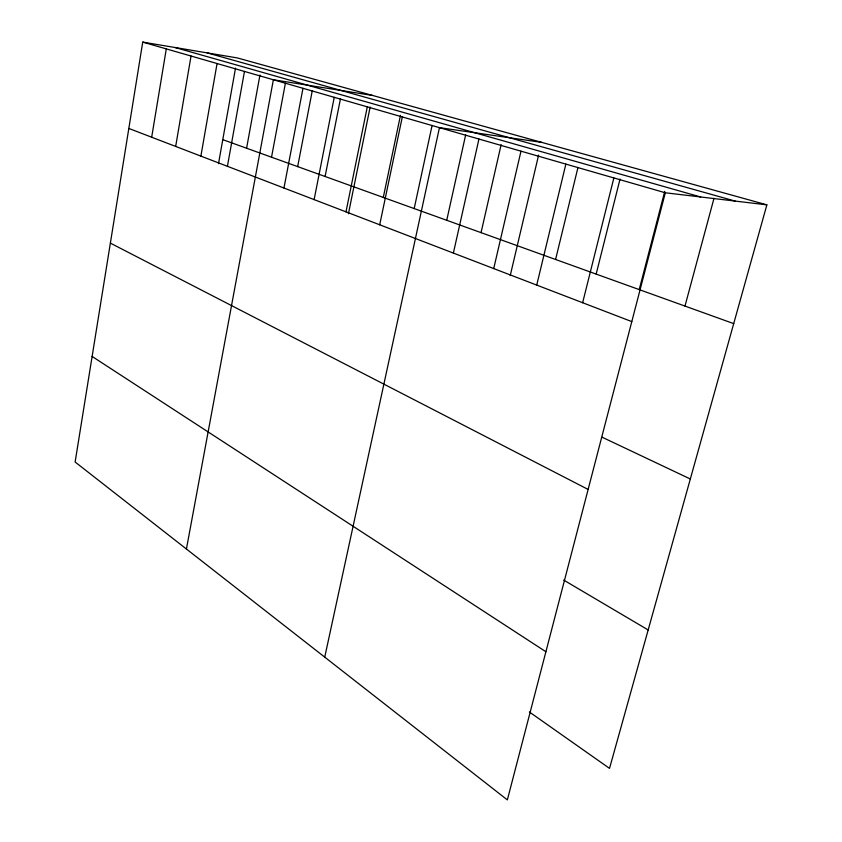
<?xml version="1.0" encoding="UTF-8"?>
<svg xmlns="http://www.w3.org/2000/svg" width="842" height="842" viewBox="0 0 842 842"><rect width="100%" height="100%" fill="white"/><g stroke="black" fill="none" stroke-linecap="round" stroke-linejoin="round"><path stroke-width="1.26" d="M766.873 204.848L237.339 57.93L142.73 42.1L75.127 462.016L507.347 799.9L665.317 192.776L766.873 204.848L609.524 768.378L529.386 711.985M151.686 137.225L166.295 48.889M175.673 146.445L191.039 56.025M200.88 156.128L217.068 63.529M218.488 163.706L235.518 68.139M227.414 166.306L244.475 71.433M246.59 148.224L259.967 75.001M186.429 549.026L273.376 79.769L372.501 95.43M271.524 157.201L285.385 83.316M283.954 188.019L302.983 88.305M297.668 166.611L312.245 90.883M314.119 199.607L334.242 97.314M325.086 176.494L340.484 98.661M345.988 211.847L367.291 106.85M348.43 213.752L370.143 107.018M383.289 197.449L400.455 115.396M379.7 224.793L402.308 116.943M414.19 208.574L432.072 125.5M324.738 657.139L439.45 127.658L541.616 142.351M446.734 220.288L465.679 134.825M453.375 253.084L478.94 139.046M481.045 232.645L501.137 144.677M493.717 268.587L520.987 151.171M510.22 275.618L538.606 155.107M536.722 285.101L565.866 164.106M555.583 259.483L577.97 167.453M582.643 302.731L613.86 177.946M596.157 274.092L620.049 179.03M639.215 289.595L664.748 191.366M684.978 306.078L713.984 198.354M207.216 52.888L735.15 201.08M175.073 47.51L700.67 196.986M142.73 42.1L665.317 192.776M222.772 139.646L733.708 323.623M128.837 128.447L631.795 321.602M602.135 437.219L690.324 478.993M110.365 243.117L588.126 489.434M563.677 580.075L648.172 629.963M92.125 356.44L545.9 651.74"/></g></svg>
